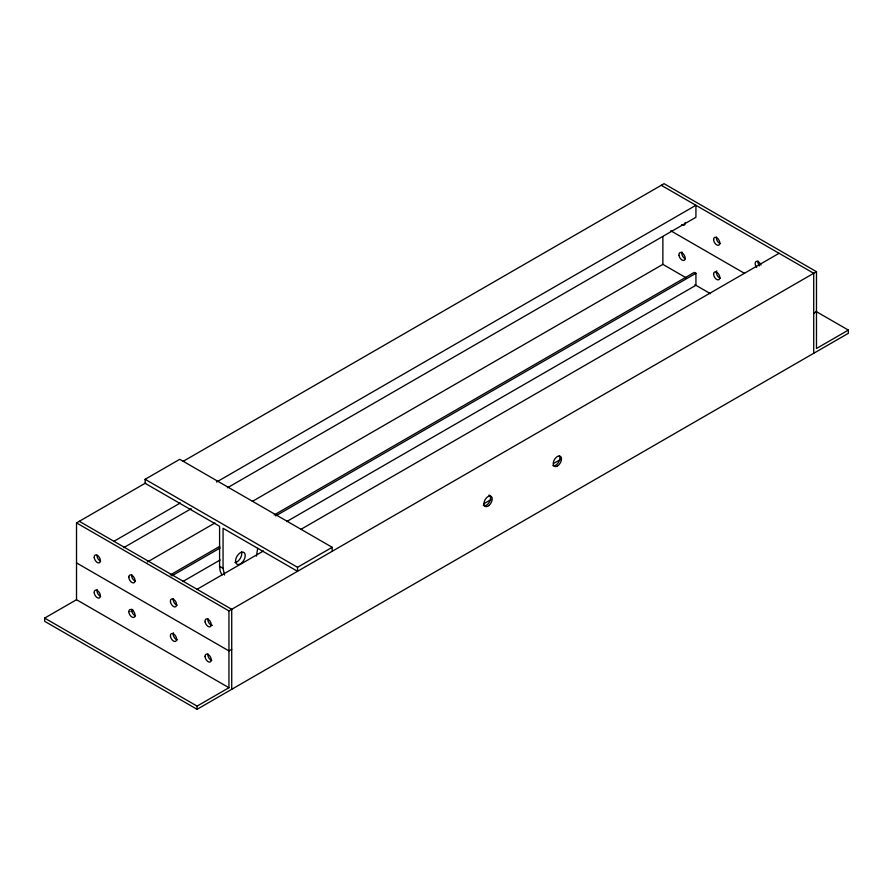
<?xml version="1.0" encoding="UTF-8"?>
<svg xmlns="http://www.w3.org/2000/svg" width="893" height="893" viewBox="0 0 893 893"><rect width="100%" height="100%" fill="white"/><g stroke="black" fill="none" stroke-linecap="round" stroke-linejoin="round"><path stroke-width="1.34" d="M221.911 574.969L220.18 571.14L219.589 566.307L219.589 526.301L145.112 483.303L145.112 479.295L179.75 459.303L332.185 547.297L332.185 551.305M224.511 575.047L223.06 568.305L223.06 528.299L297.536 571.308L297.536 567.301L332.185 547.297M257.697 548.302L256.414 556.149M76.519 599.705L44.65 618.101L44.65 621.305L197.074 709.31L848.35 333.301L848.35 330.097L816.481 348.493L816.481 271.695L228.943 610.901L228.943 687.71L76.519 599.705L76.519 522.896L145.704 482.957M183.132 461.346L664.057 183.69L816.481 271.695M113.936 541.303L180.341 502.96M216.564 482.053L695.926 205.29L695.926 217.289L227.436 487.779M123.591 547.722L191.214 508.686M147.3 562.043L214.912 523.008M252.339 501.397L662.874 264.373L686.17 277.823M170.295 574.925L219.801 546.337M274.14 514.971L694.33 272.376L695.926 273.291L695.926 285.291L286.597 521.612M171.891 575.84L220.191 547.956M275.736 515.886L695.926 273.291M130.836 611.549L133.258 610.153M182.764 581.566L220.191 559.956M197.074 589.302L263.491 550.959M300.919 529.348L779.064 253.299M231.722 649.3L228.943 650.908L76.519 562.903M483.626 503.864L490.871 499.689M553.66 463.434L560.904 459.248M813.713 313.298L816.481 311.702M44.65 618.101L197.074 706.106L228.943 687.71M661.278 185.297L813.713 273.291L813.713 353.293M815.945 311.389L848.35 330.097M670.81 230.796L744.639 273.425M694.888 284.7L710.493 293.708M145.112 479.295L297.536 567.301M219.589 566.307L223.06 568.305M79.287 521.3L231.722 609.305L231.722 689.307M76.519 522.896L228.943 610.901M662.874 236.623L662.874 264.373M197.074 706.106L197.074 709.31M135.524 615.813A4.409 2.545 60 0 1 131.706 609.193M177.45 639.879A4.409 2.545 60 0 1 174.057 637.1A4.409 2.545 60 0 1 173.421 632.791M177.071 605.242A4.409 2.545 60 0 1 173.287 598.611M135.524 581.243A4.409 2.545 60 0 1 131.706 574.634M100.574 561.15A4.409 2.545 60 0 1 96.98 555.156M212.445 625.323A4.409 2.545 60 0 1 208.995 623.001A4.409 2.545 60 0 1 207.935 618.581M211.775 660.452A4.409 2.545 60 0 1 207.913 653.866M100.608 596.357A4.409 2.545 60 0 1 97.147 589.57M720.283 278.203A4.409 2.545 60 0 1 717.012 275.022A4.409 2.545 60 0 1 716.778 270.892M759.474 265.88A4.409 2.545 60 0 1 758.045 261.002M720.283 243.633A4.409 2.545 60 0 1 716.465 237.025M756.695 267.487A4.409 2.545 60 0 1 756.092 261.47A4.409 2.545 60 0 1 760.992 265.087M685.366 258.747A4.409 2.545 60 0 1 681.917 251.96M685.143 222.491A4.409 2.545 60 0 1 681.75 224.701M241.467 551.74A6.854 3.963 -60 0 1 240.206 558.516A6.854 3.963 -60 0 1 234.881 562.557M559.319 455.843A5.883 3.393 -60 0 1 558.359 462.619A5.883 3.393 -60 0 1 552.89 465.51M488.851 495.068A5.883 3.393 -60 0 1 489.554 501.833A5.883 3.393 -60 0 1 483.303 505.315M128.826 611.66A4.409 2.545 60 0 0 133.504 617.487A4.409 2.545 60 0 0 133.504 611.247A4.409 2.545 60 0 0 128.826 611.66M170.429 636.106A4.409 2.545 60 0 0 175.385 641.431A4.409 2.545 60 0 0 174.749 634.867A4.409 2.545 60 0 0 170.429 636.106M170.496 602.061A4.409 2.545 60 0 0 175.709 606.738A4.409 2.545 60 0 0 174.347 599.917A4.409 2.545 60 0 0 170.496 602.061M128.826 577.101A4.409 2.545 60 0 0 133.504 582.917A4.409 2.545 60 0 0 133.504 576.688A4.409 2.545 60 0 0 128.826 577.101M94.234 557.701A4.409 2.545 60 0 0 99.279 562.824A4.409 2.545 60 0 0 98.409 556.172A4.409 2.545 60 0 0 94.234 557.701M94.234 592.941A4.409 2.545 60 0 0 99.302 598.02A4.409 2.545 60 0 0 98.386 591.345A4.409 2.545 60 0 0 94.234 592.941M205.133 622.03A4.409 2.545 60 0 0 210.324 626.741A4.409 2.545 60 0 0 209.018 619.943A4.409 2.545 60 0 0 205.133 622.03M205.044 656.344A4.409 2.545 60 0 0 209.743 662.126A4.409 2.545 60 0 0 209.688 655.853A4.409 2.545 60 0 0 205.044 656.344M713.596 274.051A4.409 2.545 60 0 0 718.273 279.877A4.409 2.545 60 0 0 718.273 273.638A4.409 2.545 60 0 0 713.596 274.051M713.596 239.491A4.409 2.545 60 0 0 718.273 245.307A4.409 2.545 60 0 0 718.273 239.078A4.409 2.545 60 0 0 713.596 239.491M678.993 255.331A4.409 2.545 60 0 0 684.06 260.41A4.409 2.545 60 0 0 683.145 253.735A4.409 2.545 60 0 0 678.993 255.331M240.82 563.628A6.854 3.963 -60 0 0 244.336 552.789A6.854 3.963 -60 0 0 235.975 558.505A6.854 3.963 -60 0 0 240.82 563.628M488.806 505.605A5.883 3.393 -60 0 0 491.25 496.374A5.883 3.393 -60 0 0 484.162 501.933A5.883 3.393 -60 0 0 488.806 505.605M557.444 466.046A5.883 3.393 -60 0 0 560.904 456.758A5.883 3.393 -60 0 0 553.716 461.089A5.883 3.393 -60 0 0 557.444 466.046"/></g></svg>
